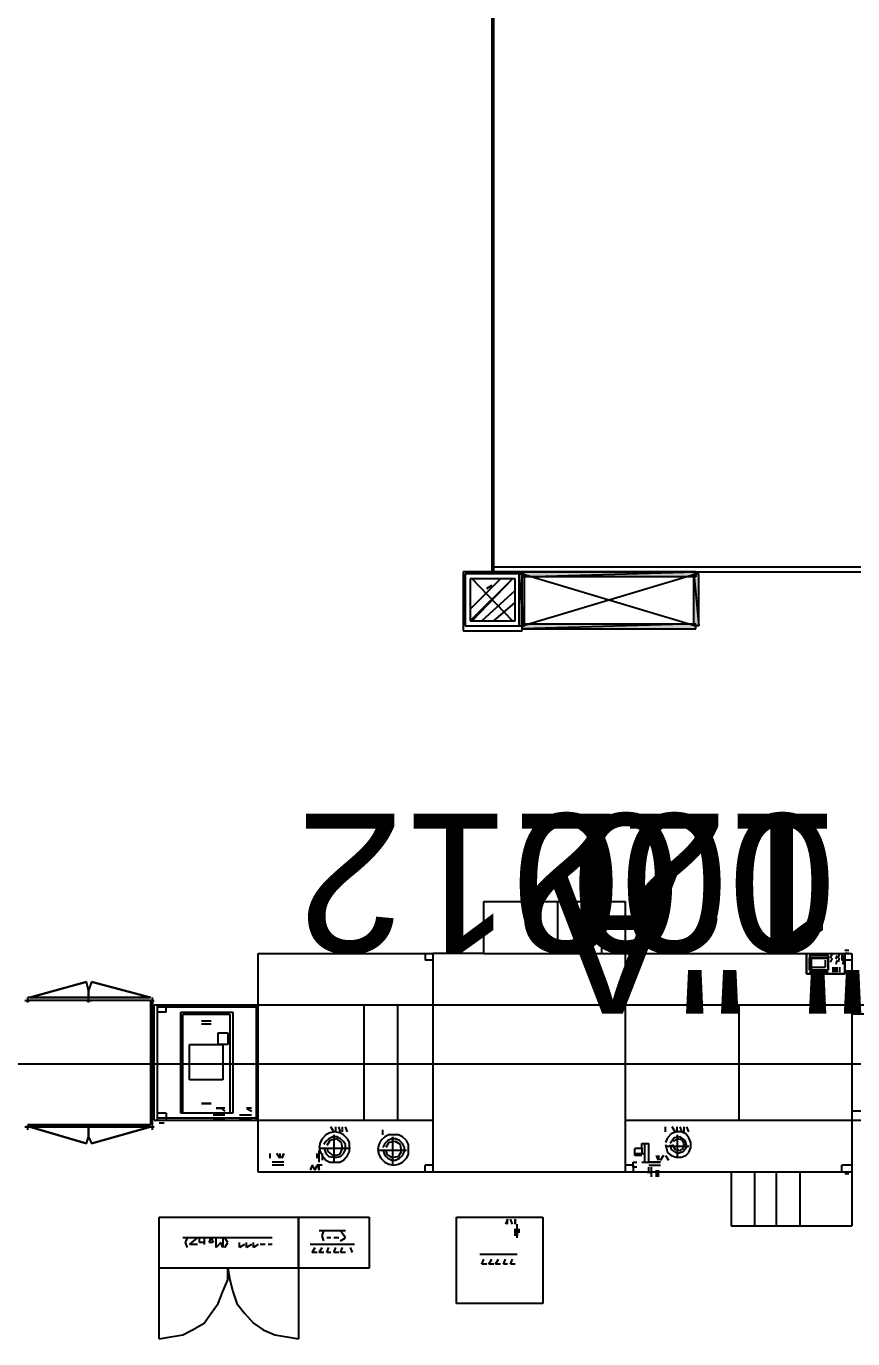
# Model space of a CAD drawing. Header units: millimetres. Extents: x 5 to 415, y 48 to 251.
# Drawn here: x 320.14 to 335, y 136.45 to 160.06 of the extents above; entities that cross this region are included whole.
import ezdxf

# ---------------------------------------------------------------- set-up
doc = ezdxf.new("R2010")
doc.units = ezdxf.units.MM
for name, color, linetype in [('H', 7, 'Continuous'), ('P', 7, 'Continuous'), ('T', 7, 'Continuous')]:
    doc.layers.add(name, color=color, linetype=linetype)

msp = doc.modelspace()

# ---------------------------------------------------------------- hatches: boundary and pattern name
at = {"layer": 'H', "linetype": 'Continuous'}
for points in [[(329.018, 149.26), (329.018, 150.195), (329.106, 150.195), (329.106, 149.26), (329.018, 149.26)], [(329.053, 150.16), (329.053, 150.248), (332.193, 150.248), (332.193, 150.16), (329.053, 150.16)], [(332.14, 149.26), (332.14, 150.195), (332.228, 150.195), (332.228, 149.26), (332.14, 149.26)], [(329.053, 149.225), (329.053, 149.313), (332.193, 149.313), (332.193, 149.225), (329.053, 149.225)]]:
    msp.add_hatch(color=256, dxfattribs=at).paths.add_polyline_path(points)

# ---------------------------------------------------------------- linework, layer by layer
at = {"layer": 'P'}
for points in [[(328.507, 170.744), (328.507, 150.248)], [(328.542, 150.248), (328.542, 170.744)], [(327.995, 150.248), (327.995, 149.19)], [(329.053, 150.248), (327.995, 150.248)], [(328.03, 150.213), (328.03, 149.278)], [(329.001, 150.213), (328.03, 150.213)], [(328.366, 150.248), (328.665, 150.248)], [(367.4, 150.336), (328.507, 150.336)], [(328.507, 150.248), (367.4, 150.248)], [(329.001, 149.278), (329.001, 150.213)], [(329.089, 149.278), (329.001, 150.213)], [(329.001, 150.213), (329.001, 149.278)], [(329.089, 149.278), (329.001, 150.213)], [(329.001, 150.213), (329.089, 150.213)], [(329.053, 149.19), (329.053, 150.248)], [(329.053, 150.248), (329.053, 150.16)], [(329.053, 150.16), (332.176, 150.248)], [(332.176, 150.248), (329.053, 150.248)], [(329.053, 150.16), (332.176, 150.248)], [(329.053, 150.213), (332.176, 149.278)], [(329.053, 149.278), (332.176, 150.213)], [(332.176, 150.16), (329.053, 150.16)], [(329.089, 150.213), (329.089, 149.278)], [(332.228, 150.213), (332.14, 150.213)], [(332.14, 150.213), (332.228, 149.278)], [(332.14, 150.213), (332.228, 149.278)], [(332.14, 149.278), (332.14, 150.213)], [(332.176, 150.248), (332.176, 150.16)], [(332.228, 149.278), (332.228, 150.213)], [(328.119, 149.578), (328.665, 150.125)], [(328.119, 149.366), (328.877, 150.125)], [(328.93, 150.125), (328.119, 150.125)], [(328.119, 150.125), (328.119, 149.366)], [(328.877, 149.366), (328.154, 150.125)], [(328.154, 149.366), (328.877, 150.125)], [(328.507, 150.001), (328.418, 149.948)], [(328.418, 149.948), (328.507, 150.001)], [(328.93, 149.366), (328.93, 150.125)], [(328.33, 149.366), (328.93, 149.913)], [(328.542, 149.366), (328.93, 149.701)], [(328.03, 149.278), (329.001, 149.278)], [(328.119, 149.366), (328.93, 149.366)], [(329.001, 149.278), (329.089, 149.278)], [(332.176, 149.313), (329.053, 149.225)], [(332.176, 149.313), (329.053, 149.225)], [(329.053, 149.225), (329.053, 149.313)], [(329.053, 149.313), (332.176, 149.313)], [(329.053, 149.225), (332.176, 149.225)], [(332.228, 149.278), (332.14, 149.278)], [(332.176, 149.225), (332.176, 149.313)], [(327.995, 149.19), (329.053, 149.19)], [(328.366, 143.387), (328.366, 144.321)], [(328.366, 144.321), (330.906, 144.321)], [(329.688, 144.321), (329.688, 143.387)], [(330.112, 144.321), (330.112, 143.387)], [(330.482, 144.321), (330.482, 143.387)], [(330.906, 144.321), (330.906, 139.453)], [(324.309, 143.387), (327.448, 143.387)], [(324.309, 139.453), (324.309, 143.387)], [(327.307, 143.387), (327.307, 143.263)], [(328.366, 143.387), (327.448, 143.387)], [(327.448, 143.387), (327.448, 139.453)], [(328.366, 143.387), (334.98, 143.387)], [(334.169, 143.016), (334.169, 143.387)], [(334.169, 143.387), (334.169, 143.016)], [(334.557, 143.351), (334.222, 143.351)], [(334.222, 143.351), (334.222, 143.087)], [(334.222, 143.351), (334.557, 143.351)], [(334.557, 143.351), (334.557, 143.087)], [(334.627, 143.387), (334.592, 143.298)], [(334.698, 143.281), (334.716, 143.351)], [(334.751, 143.387), (334.733, 143.298)], [(334.804, 143.387), (334.804, 143.263)], [(334.821, 143.281), (334.839, 143.351)], [(334.927, 143.439), (334.857, 143.439)], [(334.927, 143.387), (334.857, 143.387)], [(334.857, 143.016), (334.857, 143.387)], [(334.857, 143.387), (334.857, 143.016)], [(334.98, 143.387), (334.98, 138.483)], [(327.448, 143.263), (327.307, 143.263)], [(334.557, 143.298), (334.222, 143.298)], [(334.222, 143.087), (334.222, 143.298)], [(334.222, 143.087), (334.222, 143.298)], [(334.222, 143.087), (334.222, 143.298)], [(334.222, 143.087), (334.557, 143.087)], [(334.557, 143.087), (334.222, 143.087)], [(334.257, 143.087), (334.257, 143.298)], [(334.257, 143.298), (334.557, 143.298)], [(334.257, 143.298), (334.557, 143.298)], [(334.257, 143.298), (334.504, 143.298)], [(334.257, 143.14), (334.257, 143.263)], [(334.257, 143.14), (334.504, 143.14)], [(334.257, 143.087), (334.557, 143.087)], [(334.257, 143.087), (334.557, 143.087)], [(334.504, 143.263), (334.504, 143.14)], [(334.557, 143.087), (334.557, 143.298)], [(334.557, 143.087), (334.557, 143.298)], [(334.557, 143.298), (334.557, 143.087)], [(334.557, 143.298), (334.557, 143.087)], [(334.627, 143.298), (334.592, 143.228)], [(334.645, 143.051), (334.645, 143.14)], [(334.645, 143.051), (334.645, 143.14)], [(334.68, 143.051), (334.68, 143.14)], [(334.68, 143.051), (334.68, 143.14)], [(334.698, 143.193), (334.716, 143.263)], [(334.716, 143.051), (334.716, 143.14)], [(334.716, 143.051), (334.716, 143.14)], [(334.751, 143.298), (334.733, 143.228)], [(334.768, 143.051), (334.768, 143.14)], [(334.768, 143.051), (334.768, 143.14)], [(334.98, 143.263), (334.804, 143.263)], [(334.821, 143.193), (334.839, 143.263)], [(321.222, 142.875), (320.199, 142.593)], [(320.199, 142.593), (321.222, 142.875)], [(321.257, 142.716), (321.222, 142.875)], [(321.31, 142.875), (321.257, 142.716)], [(321.31, 142.875), (322.368, 142.593)], [(322.368, 142.593), (321.31, 142.875)], [(334.169, 143.016), (334.857, 143.016)], [(334.857, 143.016), (334.169, 143.016)], [(334.222, 143.051), (334.557, 143.051)], [(321.257, 142.593), (321.257, 142.716)], [(321.257, 142.716), (321.257, 142.593)], [(320.111, 142.54), (320.199, 142.54)], [(320.163, 142.505), (320.163, 142.593)], [(322.368, 142.593), (320.163, 142.593)], [(322.368, 142.54), (320.163, 142.54)], [(321.257, 142.593), (320.199, 142.593)], [(320.199, 142.593), (321.257, 142.593)], [(321.222, 142.54), (321.31, 142.54)], [(321.257, 142.505), (321.257, 142.593)], [(321.257, 142.593), (322.368, 142.593)], [(322.368, 142.593), (321.257, 142.593)], [(322.368, 142.54), (322.439, 142.54)], [(322.368, 142.54), (322.368, 140.3)], [(322.404, 142.505), (322.404, 142.593)], [(322.404, 140.3), (322.404, 142.54)], [(322.404, 142.54), (322.404, 142.452)], [(322.439, 140.388), (322.439, 142.452)], [(327.448, 142.452), (322.439, 142.452)], [(322.492, 142.452), (322.492, 140.388)], [(324.273, 142.416), (322.492, 142.416)], [(322.615, 142.452), (322.527, 142.452)], [(322.615, 142.452), (322.527, 142.452)], [(322.651, 142.328), (322.651, 142.452)], [(324.273, 142.452), (324.273, 140.388)], [(326.214, 140.388), (326.214, 142.452)], [(326.813, 142.452), (326.813, 140.388)], [(330.906, 142.452), (327.448, 142.452)], [(337.097, 142.452), (330.906, 142.452)], [(332.952, 142.452), (332.952, 140.388)], [(322.651, 142.328), (322.492, 142.328)], [(322.915, 142.328), (323.85, 142.328)], [(322.915, 140.511), (322.915, 142.328)], [(322.95, 142.293), (323.797, 142.293)], [(322.95, 140.511), (322.95, 142.293)], [(323.462, 142.169), (323.286, 142.169)], [(323.797, 142.293), (323.797, 140.511)], [(323.85, 142.328), (323.85, 140.511)], [(334.98, 142.293), (334.98, 140.547)], [(337.097, 142.293), (334.98, 142.293)], [(323.286, 142.117), (323.462, 142.117)], [(323.585, 141.958), (323.762, 141.958)], [(323.585, 141.746), (323.585, 141.958)], [(323.762, 141.958), (323.762, 141.746)], [(323.074, 141.746), (323.674, 141.746)], [(323.074, 141.111), (323.074, 141.746)], [(323.762, 141.746), (323.585, 141.746)], [(323.674, 141.746), (323.674, 141.111)], [(346.71, 141.393), (296.827, 141.393)], [(323.674, 141.111), (323.074, 141.111)], [(322.651, 140.511), (322.492, 140.511)], [(322.651, 140.511), (322.651, 140.388)], [(323.85, 140.511), (322.915, 140.511)], [(323.797, 140.511), (322.95, 140.511)], [(323.462, 140.688), (323.286, 140.688)], [(323.286, 140.688), (323.462, 140.688)], [(323.638, 140.6), (323.55, 140.6)], [(323.55, 140.6), (323.638, 140.6)], [(323.709, 140.6), (323.638, 140.6)], [(323.638, 140.6), (323.709, 140.547)], [(324.185, 140.6), (324.097, 140.6)], [(324.097, 140.6), (324.185, 140.547)], [(337.132, 140.547), (334.98, 140.547)], [(320.111, 140.264), (320.199, 140.264)], [(320.163, 140.212), (320.163, 140.3)], [(322.368, 140.3), (320.163, 140.3)], [(322.368, 140.264), (320.163, 140.264)], [(321.222, 139.965), (320.199, 140.264)], [(320.199, 140.264), (321.222, 139.965)], [(321.257, 140.264), (320.199, 140.264)], [(320.199, 140.264), (321.257, 140.264)], [(321.222, 140.264), (321.31, 140.264)], [(321.257, 140.212), (321.257, 140.3)], [(321.257, 140.264), (322.368, 140.264)], [(322.368, 140.264), (321.257, 140.264)], [(321.257, 140.264), (321.257, 140.088)], [(321.257, 140.088), (321.257, 140.264)], [(321.31, 139.965), (322.368, 140.264)], [(322.368, 140.264), (321.31, 139.965)], [(322.368, 140.264), (322.439, 140.264)], [(322.404, 140.212), (322.404, 140.3)], [(322.439, 140.388), (327.448, 140.388)], [(324.273, 140.423), (322.492, 140.423)], [(322.615, 140.335), (322.527, 140.335)], [(322.615, 140.335), (322.527, 140.335)], [(323.709, 140.476), (323.497, 140.476)], [(323.497, 140.423), (323.709, 140.423)], [(323.497, 140.423), (323.709, 140.423)], [(323.709, 140.423), (323.497, 140.423)], [(324.185, 140.476), (323.973, 140.476)], [(323.973, 140.423), (324.185, 140.423)], [(323.973, 140.423), (324.185, 140.423)], [(324.185, 140.423), (323.973, 140.423)], [(325.667, 140.176), (325.614, 140.264)], [(325.702, 140.176), (325.702, 140.264)], [(325.79, 140.176), (325.755, 140.264)], [(325.826, 140.176), (325.826, 140.264)], [(325.914, 140.176), (325.878, 140.264)], [(330.906, 140.388), (337.097, 140.388)], [(331.629, 140.176), (331.629, 140.264)], [(331.805, 140.176), (331.752, 140.264)], [(331.84, 140.176), (331.84, 140.264)], [(331.929, 140.176), (331.893, 140.264)], [(331.964, 140.176), (331.964, 140.264)], [(332.052, 140.176), (332.017, 140.264)], [(321.222, 139.965), (321.257, 140.088)], [(321.257, 140.088), (321.31, 139.965)], [(325.455, 140.053), (325.42, 139.982)], [(325.526, 140.123), (325.455, 140.053)], [(325.596, 140.159), (325.526, 140.123)], [(325.579, 140.053), (325.526, 140)], [(325.596, 140.018), (325.543, 139.929)], [(325.596, 140.018), (325.543, 139.929)], [(325.649, 140.088), (325.579, 140.053)], [(325.684, 140.176), (325.596, 140.159)], [(325.72, 140.053), (325.596, 140.018)], [(325.72, 140.053), (325.596, 140.018)], [(325.72, 140.088), (325.649, 140.088)], [(325.667, 140.123), (325.667, 139.629)], [(325.773, 140.159), (325.684, 140.176)], [(325.79, 140.053), (325.72, 140.088)], [(325.808, 139.982), (325.72, 140.053)], [(325.808, 139.982), (325.72, 140.053)], [(325.843, 140.123), (325.773, 140.159)], [(325.843, 140), (325.79, 140.053)], [(325.914, 140.053), (325.843, 140.123)], [(325.949, 139.982), (325.914, 140.053)], [(326.513, 140.018), (326.478, 139.947)], [(326.584, 140.088), (326.513, 140.018)], [(326.549, 140.123), (326.549, 140.212)], [(326.655, 140.123), (326.584, 140.088)], [(326.637, 140.018), (326.584, 139.965)], [(326.708, 140.053), (326.637, 140.018)], [(326.743, 140.123), (326.655, 140.123)], [(326.778, 140.053), (326.708, 140.053)], [(326.725, 140.088), (326.725, 139.577)], [(326.831, 140.123), (326.743, 140.123)], [(326.849, 140.018), (326.778, 140.053)], [(326.902, 140.088), (326.831, 140.123)], [(326.902, 139.965), (326.849, 140.018)], [(326.972, 140.018), (326.902, 140.088)], [(327.007, 139.947), (326.972, 140.018)], [(331.664, 140.07), (331.629, 139.982)], [(331.735, 140.141), (331.664, 140.07)], [(331.788, 140.07), (331.717, 139.965)], [(331.823, 140.176), (331.735, 140.141)], [(331.84, 140.053), (331.77, 140)], [(331.893, 140.088), (331.788, 140.07)], [(331.911, 140.176), (331.823, 140.176)], [(331.84, 140.123), (331.84, 139.7)], [(331.929, 140.035), (331.84, 140.053)], [(331.982, 140.018), (331.893, 140.088)], [(331.999, 140.141), (331.911, 140.176)], [(331.964, 139.965), (331.929, 140.035)], [(332.017, 139.912), (331.982, 140.018)], [(332.052, 140.07), (331.999, 140.141)], [(332.087, 139.982), (332.052, 140.07)], [(324.52, 139.7), (324.52, 139.788)], [(324.697, 139.7), (324.644, 139.788)], [(324.697, 139.788), (324.697, 139.7)], [(324.767, 139.788), (324.732, 139.7)], [(324.732, 139.7), (324.767, 139.788)], [(325.367, 139.7), (325.367, 139.788)], [(325.42, 139.982), (325.402, 139.894)], [(325.402, 139.894), (325.42, 139.823)], [(325.967, 139.876), (325.402, 139.876)], [(325.402, 139.629), (325.402, 139.841)], [(325.402, 139.665), (325.402, 139.788)], [(325.42, 139.823), (325.455, 139.753)], [(325.455, 139.788), (325.455, 139.665)], [(325.526, 140), (325.49, 139.947)], [(325.49, 139.894), (325.526, 139.788)], [(325.526, 139.788), (325.579, 139.735)], [(325.543, 139.894), (325.561, 139.823)], [(325.543, 139.894), (325.561, 139.823)], [(325.561, 139.823), (325.649, 139.753)], [(325.561, 139.823), (325.649, 139.753)], [(325.773, 139.771), (325.826, 139.876)], [(325.773, 139.771), (325.826, 139.876)], [(325.79, 139.735), (325.843, 139.788)], [(325.826, 139.876), (325.808, 139.982)], [(325.826, 139.876), (325.808, 139.982)], [(325.878, 139.947), (325.843, 140)], [(325.843, 139.788), (325.878, 139.859)], [(325.878, 139.859), (325.878, 139.947)], [(325.914, 139.753), (325.949, 139.823)], [(325.949, 139.894), (325.949, 139.982)], [(325.949, 139.823), (325.949, 139.894)], [(326.478, 139.947), (326.461, 139.859)], [(326.461, 139.859), (326.478, 139.771)], [(326.972, 139.841), (326.461, 139.841)], [(326.584, 139.965), (326.549, 139.894)], [(326.549, 139.859), (326.584, 139.753)], [(326.655, 139.982), (326.602, 139.894)], [(326.655, 139.982), (326.602, 139.894)], [(326.602, 139.859), (326.619, 139.771)], [(326.602, 139.859), (326.619, 139.771)], [(326.778, 140), (326.655, 139.982)], [(326.778, 140), (326.655, 139.982)], [(326.866, 139.947), (326.778, 140)], [(326.866, 139.947), (326.778, 140)], [(326.831, 139.735), (326.884, 139.823)], [(326.831, 139.735), (326.884, 139.823)], [(326.884, 139.823), (326.866, 139.947)], [(326.884, 139.823), (326.866, 139.947)], [(326.937, 139.894), (326.902, 139.965)], [(326.902, 139.753), (326.937, 139.823)], [(326.937, 139.823), (326.937, 139.894)], [(327.007, 139.859), (327.007, 139.947)], [(327.007, 139.771), (327.007, 139.859)], [(331.082, 139.753), (331.082, 139.876)], [(331.205, 139.876), (331.082, 139.876)], [(331.082, 139.788), (331.258, 139.788)], [(331.205, 139.965), (331.329, 139.965)], [(331.205, 139.876), (331.205, 139.965)], [(331.205, 139.876), (331.205, 139.788)], [(331.258, 139.629), (331.258, 139.965)], [(331.329, 139.629), (331.329, 139.965)], [(331.629, 139.947), (331.664, 139.806)], [(332.052, 139.912), (331.629, 139.912)], [(331.664, 139.806), (331.735, 139.753)], [(331.717, 139.947), (331.735, 139.859)], [(331.735, 139.859), (331.84, 139.788)], [(331.752, 139.947), (331.805, 139.859)], [(331.805, 139.859), (331.893, 139.841)], [(331.84, 139.788), (331.946, 139.823)], [(331.893, 139.841), (331.946, 139.876)], [(331.946, 139.876), (331.964, 139.965)], [(331.946, 139.823), (332.017, 139.912)], [(331.999, 139.753), (332.052, 139.806)], [(332.052, 139.806), (332.087, 139.894)], [(332.087, 139.894), (332.087, 139.982)], [(324.767, 139.629), (324.556, 139.629)], [(324.767, 139.629), (324.556, 139.629)], [(324.767, 139.629), (324.556, 139.629)], [(324.767, 139.577), (324.556, 139.577)], [(325.279, 139.577), (325.243, 139.488)], [(325.332, 139.488), (325.279, 139.577)], [(325.332, 139.488), (325.367, 139.577)], [(325.455, 139.577), (325.367, 139.577)], [(325.367, 139.577), (325.402, 139.488)], [(325.402, 139.488), (325.402, 139.577)], [(325.455, 139.753), (325.526, 139.665)], [(325.526, 139.665), (325.596, 139.629)], [(325.579, 139.735), (325.649, 139.718)], [(325.596, 139.629), (325.684, 139.629)], [(325.649, 139.753), (325.773, 139.771)], [(325.649, 139.753), (325.773, 139.771)], [(325.649, 139.718), (325.72, 139.718)], [(325.684, 139.629), (325.773, 139.629)], [(325.72, 139.718), (325.79, 139.735)], [(325.773, 139.629), (325.843, 139.665)], [(325.843, 139.665), (325.914, 139.753)], [(326.478, 139.771), (326.513, 139.7)], [(326.513, 139.7), (326.584, 139.629)], [(326.584, 139.753), (326.637, 139.7)], [(326.584, 139.629), (326.655, 139.594)], [(326.619, 139.771), (326.708, 139.718)], [(326.619, 139.771), (326.708, 139.718)], [(326.637, 139.7), (326.708, 139.665)], [(326.655, 139.594), (326.743, 139.577)], [(326.708, 139.718), (326.831, 139.735)], [(326.708, 139.718), (326.831, 139.735)], [(326.708, 139.665), (326.778, 139.665)], [(326.743, 139.577), (326.831, 139.594)], [(326.778, 139.665), (326.849, 139.7)], [(326.831, 139.594), (326.902, 139.629)], [(326.849, 139.7), (326.902, 139.753)], [(326.902, 139.629), (326.972, 139.7)], [(326.972, 139.7), (327.007, 139.771)], [(327.307, 139.453), (327.307, 139.577)], [(327.448, 139.577), (327.307, 139.577)], [(331.047, 139.577), (330.906, 139.577)], [(331.047, 139.541), (331.047, 139.629)], [(331.047, 139.629), (331.117, 139.629)], [(331.047, 139.577), (331.047, 139.453)], [(331.117, 139.541), (331.047, 139.541)], [(331.205, 139.753), (331.082, 139.753)], [(331.205, 139.629), (331.329, 139.629)], [(331.541, 139.629), (331.329, 139.629)], [(331.541, 139.629), (331.329, 139.629)], [(331.329, 139.629), (331.541, 139.629)], [(331.329, 139.577), (331.541, 139.577)], [(331.329, 139.453), (331.329, 139.541)], [(331.382, 139.365), (331.382, 139.541)], [(331.382, 139.365), (331.382, 139.541)], [(331.505, 139.665), (331.47, 139.753)], [(331.505, 139.753), (331.505, 139.665)], [(331.593, 139.753), (331.541, 139.665)], [(331.541, 139.665), (331.593, 139.753)], [(331.629, 139.753), (331.682, 139.665)], [(331.735, 139.753), (331.823, 139.718)], [(331.823, 139.718), (331.911, 139.718)], [(331.911, 139.718), (331.999, 139.753)], [(334.804, 139.453), (334.804, 139.577)], [(334.98, 139.577), (334.804, 139.577)], [(327.448, 139.453), (324.309, 139.453)], [(330.906, 139.453), (327.448, 139.453)], [(334.98, 139.453), (330.906, 139.453)], [(331.294, 139.453), (331.382, 139.453)], [(331.47, 139.365), (331.47, 139.488)], [(331.505, 139.365), (331.505, 139.488)], [(331.505, 139.365), (331.505, 139.488)], [(332.811, 139.453), (332.811, 138.483)], [(333.234, 139.453), (333.234, 138.483)], [(333.622, 139.453), (333.622, 138.483)], [(334.045, 139.453), (334.045, 138.483)], [(334.927, 139.418), (334.857, 139.418)], [(334.927, 139.418), (334.857, 139.418)], [(322.527, 137.724), (322.527, 138.642)], [(322.527, 138.642), (325.032, 138.642)], [(325.032, 137.724), (325.032, 138.642)], [(325.032, 138.642), (326.302, 138.642)], [(325.032, 138.642), (325.032, 137.724)], [(326.302, 138.642), (326.302, 137.724)], [(327.872, 137.089), (327.872, 138.642)], [(327.872, 138.642), (329.424, 138.642)], [(328.789, 138.606), (328.754, 138.518)], [(328.789, 138.518), (328.789, 138.606)], [(328.877, 138.518), (328.842, 138.606)], [(328.93, 138.606), (328.93, 138.518)], [(328.93, 138.518), (328.93, 138.606)], [(329.424, 138.642), (329.424, 137.089)], [(325.878, 138.395), (325.402, 138.395)], [(325.455, 138.307), (325.49, 138.395)], [(325.878, 138.271), (325.79, 138.395)], [(328.93, 138.307), (328.93, 138.43)], [(328.93, 138.359), (328.93, 138.43)], [(328.965, 138.271), (328.965, 138.518)], [(328.965, 138.43), (328.965, 138.307)], [(329.001, 138.359), (329.001, 138.43)], [(332.811, 138.483), (334.98, 138.483)], [(324.556, 138.271), (322.95, 138.271)], [(323.003, 138.183), (323.039, 138.271)], [(323.039, 138.095), (323.003, 138.183)], [(323.074, 138.148), (323.215, 138.271)], [(323.215, 138.271), (323.074, 138.271)], [(323.215, 138.148), (323.074, 138.148)], [(323.25, 138.183), (323.25, 138.271)], [(323.338, 138.183), (323.25, 138.183)], [(323.338, 138.271), (323.338, 138.148)], [(323.427, 138.183), (323.462, 138.271)], [(323.497, 138.183), (323.427, 138.183)], [(323.462, 138.271), (323.497, 138.183)], [(323.55, 138.095), (323.55, 138.271)], [(323.638, 138.183), (323.55, 138.095)], [(323.674, 138.095), (323.638, 138.183)], [(323.674, 138.271), (323.674, 138.095)], [(323.762, 138.183), (323.709, 138.271)], [(323.709, 138.095), (323.762, 138.183)], [(323.973, 138.095), (323.973, 138.183)], [(324.062, 138.148), (323.973, 138.095)], [(324.097, 138.095), (324.097, 138.183)], [(324.185, 138.148), (324.097, 138.095)], [(324.22, 138.095), (324.22, 138.183)], [(324.309, 138.148), (324.22, 138.095)], [(324.432, 138.148), (324.344, 138.148)], [(324.556, 138.148), (324.485, 138.148)], [(326.037, 138.148), (325.243, 138.148)], [(325.49, 138.218), (325.455, 138.307)], [(325.614, 138.271), (325.543, 138.271)], [(325.755, 138.271), (325.667, 138.271)], [(325.79, 138.218), (325.878, 138.271)], [(325.279, 138.007), (325.332, 138.095)], [(325.367, 138.007), (325.279, 138.007)], [(325.402, 138.007), (325.455, 138.095)], [(325.49, 138.007), (325.402, 138.007)], [(325.543, 138.007), (325.579, 138.095)], [(325.614, 138.007), (325.543, 138.007)], [(325.667, 138.007), (325.702, 138.095)], [(325.755, 138.007), (325.667, 138.007)], [(325.79, 138.007), (325.826, 138.095)], [(325.878, 138.007), (325.79, 138.007)], [(326.002, 138.007), (325.967, 138.095)], [(328.965, 137.971), (328.295, 137.971)], [(328.33, 137.795), (328.366, 137.883)], [(328.454, 137.795), (328.507, 137.883)], [(328.577, 137.795), (328.63, 137.883)], [(328.718, 137.795), (328.754, 137.883)], [(328.842, 137.795), (328.877, 137.883)], [(322.527, 136.454), (322.527, 137.724)], [(325.032, 137.724), (322.527, 137.724)], [(323.762, 137.513), (323.762, 137.724)], [(323.762, 137.724), (323.797, 137.513)], [(326.302, 137.724), (325.032, 137.724)], [(325.032, 137.724), (325.032, 136.454)], [(328.418, 137.795), (328.33, 137.795)], [(328.542, 137.795), (328.454, 137.795)], [(328.665, 137.795), (328.577, 137.795)], [(328.789, 137.795), (328.718, 137.795)], [(328.93, 137.795), (328.842, 137.795)], [(323.674, 137.301), (323.762, 137.513)], [(323.797, 137.513), (323.85, 137.301)], [(323.585, 137.089), (323.674, 137.301)], [(323.85, 137.301), (323.921, 137.089)], [(323.462, 136.913), (323.585, 137.089)], [(323.921, 137.089), (324.062, 136.913)], [(329.424, 137.089), (327.872, 137.089)], [(323.127, 136.613), (323.338, 136.737)], [(323.338, 136.737), (323.462, 136.913)], [(324.062, 136.913), (324.22, 136.737)], [(324.22, 136.737), (324.397, 136.613)], [(322.527, 136.454), (322.739, 136.49)], [(322.739, 136.49), (322.95, 136.525)], [(322.95, 136.525), (323.127, 136.613)], [(324.397, 136.613), (324.608, 136.525)], [(324.608, 136.525), (324.82, 136.49)], [(324.82, 136.49), (325.032, 136.454)]]:
    msp.add_lwpolyline(points, dxfattribs=at)

# ---------------------------------------------------------------- texts
at = {"layer": 'T', "char_height": 2.5, "attachment_point": 1, "rotation": 180}
for s, insert in [('{\\fArial|b0|i0|c0|p18;00212}', (334.7, 143.4)), ('{\\fArial|b0|i0|c0|p18;0021}', (334.7, 143.4)), ('{\\fArial|b0|i0|c0|p18;120}', (334.7, 143.4)), ('{\\fArial|b0|i0|c0|p18;1 0}', (334.8, 143.4)), ('{\\fArial|b0|i0|c0|p18;" "A}', (335.3, 142.3))]:
    msp.add_mtext(s, dxfattribs=dict(at, insert=insert))

doc.saveas('drawing.dxf')
